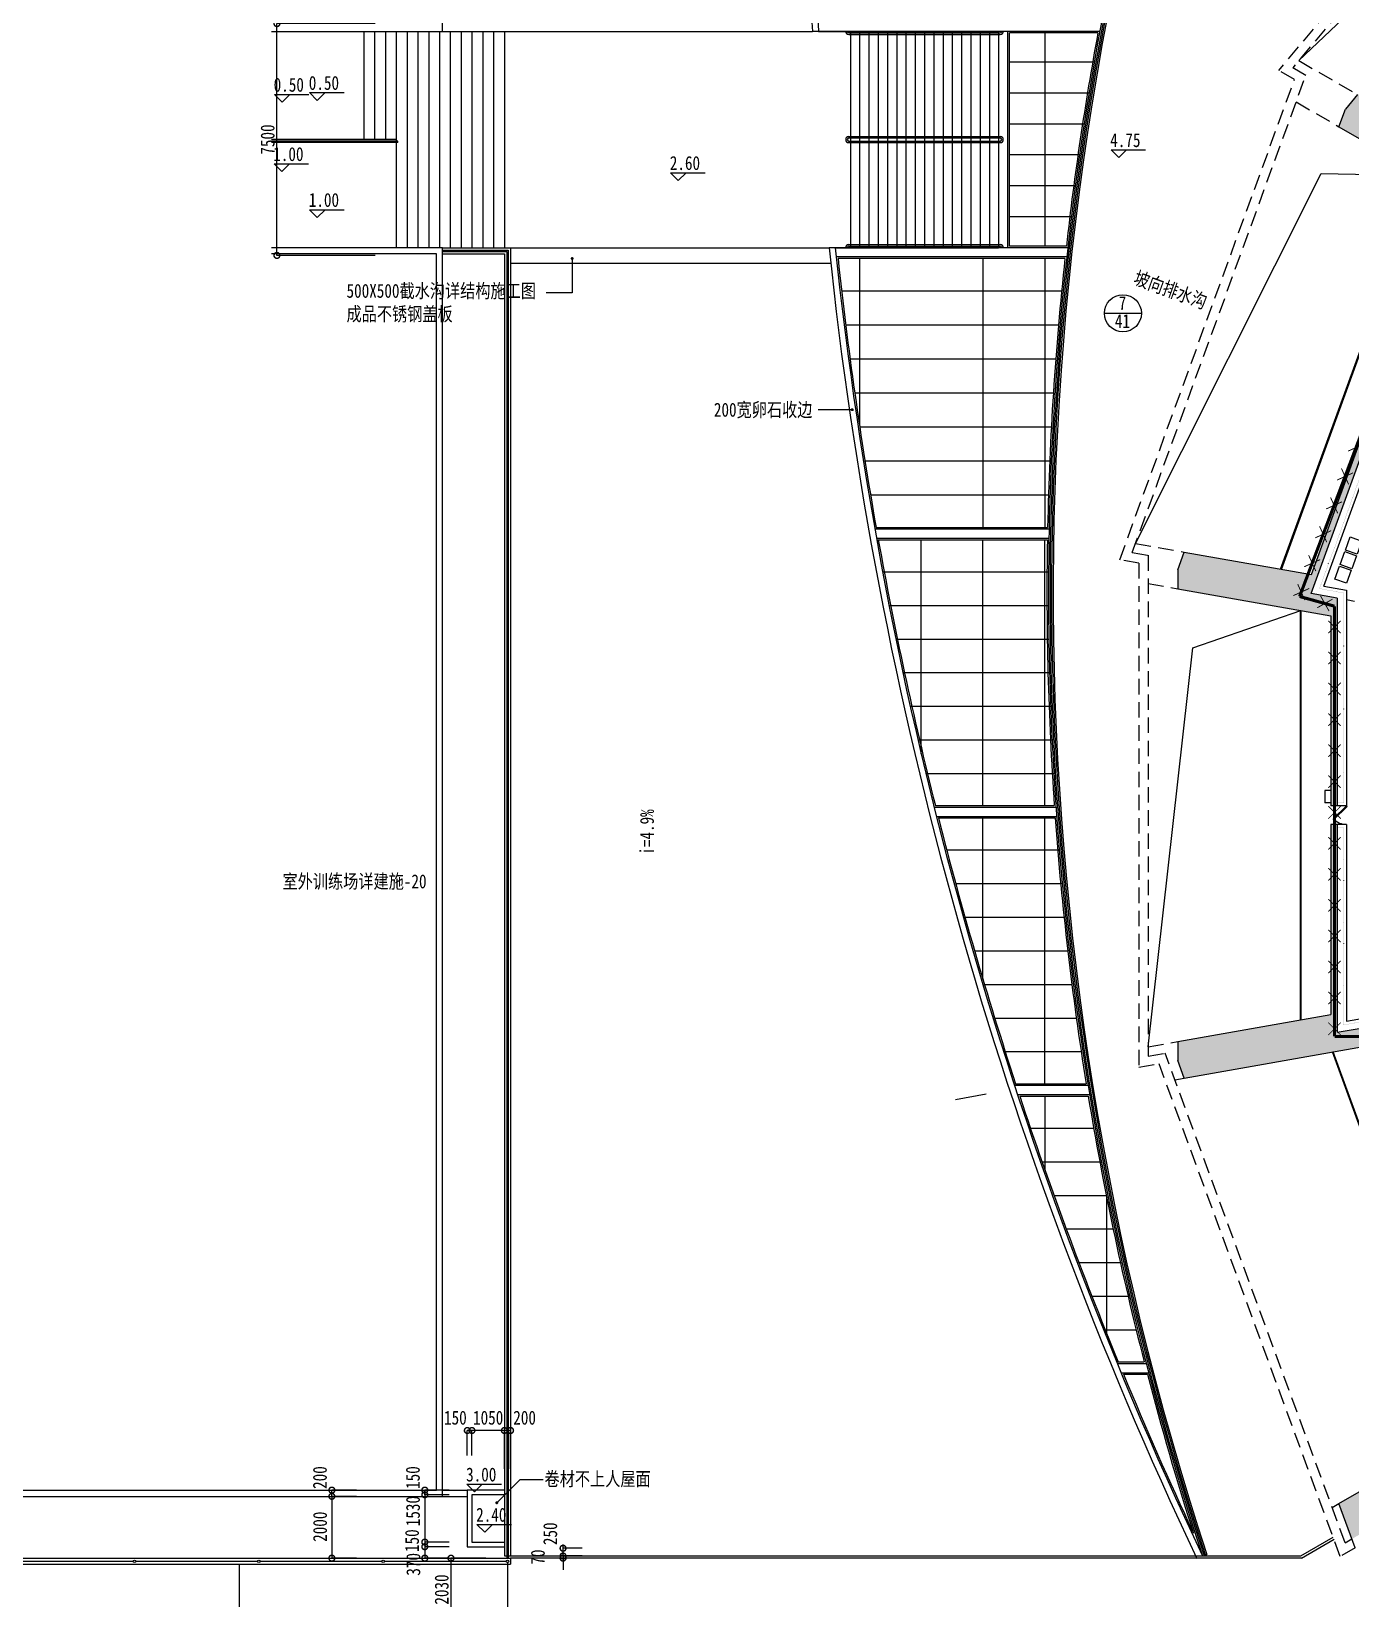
# Model space of a CAD drawing. Extents: x 23317406 to 24383751, y 42324270 to 43451021.
# Drawn here: x 23915256 to 23957967, y 42879665 to 42930376 of the extents above; entities that cross this region are included whole.
import ezdxf

# ---------------------------------------------------------------- set-up
doc = ezdxf.new("R2010")
doc.units = 0
doc.header["$MEASUREMENT"] = 0
doc.linetypes.add('DASHED', pattern=[0.75, 0.5, -0.25])
doc.linetypes.add('T-BW-SF$0$DOT2', pattern=[3.175, 0, -3.175])
doc.layers.get('0').update_dxf_attribs({"linetype": 'CONTINUOUS'})
doc.layers.get('DEFPOINTS').update_dxf_attribs({"linetype": 'CONTINUOUS'})
for name, color, linetype in [('墙', 7, 'CONTINUOUS'), ('座位', 253, 'CONTINUOUS'), ('投影', 9, 'CONTINUOUS'), ('柱填充', 8, 'CONTINUOUS'), ('柱形', 7, 'CONTINUOUS'), ('标注', 7, 'CONTINUOUS'), ('栏杆', 146, 'CONTINUOUS'), ('楼梯', 5, 'CONTINUOUS'), ('汉字', 7, 'CONTINUOUS'), ('电-接地防雷-防雷卡子', 94, 'CONTINUOUS'), ('电-接地防雷-防雷线', 94, 'CONTINUOUS'), ('辅助件', 9, 'CONTINUOUS'), ('边界', 9, 'CONTINUOUS'), ('门窗', 7, 'CONTINUOUS')]:
    doc.layers.add(name, color=color, linetype=linetype)
doc.styles.add('Q1', font='SimSun.ttf', dxfattribs={"width": 0.8, "height": 450})
doc.styles.add('Q200', font='SimSun.ttf', dxfattribs={"width": 0.8, "height": 450})
doc.dimstyles.new('Q2', dxfattribs={"dimscale": 150, "dimtxt": 2.5, "dimasz": 2.5, "dimexe": 0, "dimexo": 0, "dimgap": 0.5, "dimtad": 1, "dimdec": 4, "dimdsep": 46, "dimtxsty": 'Q200', "dimblk1": 'DOTSMALL', "dimblk2": 'DOTSMALL', "dimsah": 1, "dimcen": 2.5, "dimadec": 0, "dimazin": 0, "dimtfac": 1, "dimtdec": 3, "dimtmove": 2, "dimatfit": 3, "dimldrblk": 'DOTSMALL', "dimfxl": 1, "dimtolj": 1, "dimtzin": 10, "dimarcsym": 0})

# ---------------------------------------------------------------- blocks, each defined once
blk = doc.blocks.new('T-SEAT-LOWER$0$SEAT_500CS')
blk.add_lwpolyline([(-400, -225), (-400, 225), (0, 225), (0, -225)], close=True)
blk = doc.blocks.new('_DOTSMALL')
at = {"color": 0, "linetype": 'ByBlock', "const_width": 0.5}
blk.add_lwpolyline([(-0.0625, 0, 1), (0.0625, 0, 1)], format="xyb", close=True, dxfattribs=at)
blk = doc.blocks.new('*D266')
at = {"color": 0, "linetype": 'ByBlock'}
for p, q in [((23926388, 42859524), (23923207, 42859524)), ((23923207, 42852024), (23923207, 42859524)), ((23926388, 42852024), (23923207, 42852024))]:
    blk.add_line(p, q, dxfattribs=at)
at = {"layer": 'DEFPOINTS', "color": 0, "linetype": 'ByBlock'}
for p in [(23923207, 42859524), (23926388, 42859524), (23926388, 42852024)]:
    blk.add_point(p, dxfattribs=at)
at = {"color": 0, "linetype": 'ByBlock', "xscale": 375, "yscale": 375, "zscale": 375}
for p, rotation in [((23923207, 42859524), 90), ((23923207, 42852024), 270)]:
    blk.add_blockref('_DOTSMALL', p, dxfattribs=dict(at, rotation=rotation))
at = {"color": 0, "linetype": 'ByBlock', "insert": (23922907, 42855774), "char_height": 450, "attachment_point": 5, "rotation": 90, "style": 'Q200'}
blk.add_mtext('\\A1;7500', dxfattribs=at)
blk = doc.blocks.new('*D267')
at = {"color": 0, "linetype": 'ByBlock'}
for p, q in [((23925778, 42811874), (23924985, 42811874)), ((23924985, 42811874), (23924985, 42809874)), ((23925778, 42809874), (23924985, 42809874))]:
    blk.add_line(p, q, dxfattribs=at)
at = {"layer": 'DEFPOINTS', "color": 0, "linetype": 'ByBlock'}
for p in [(23925778, 42811874), (23924985, 42809874), (23925778, 42809874)]:
    blk.add_point(p, dxfattribs=at)
at = {"color": 0, "linetype": 'ByBlock', "xscale": 375, "yscale": 375, "zscale": 375}
for p, rotation in [((23924985, 42811874), 90), ((23924985, 42809874), 270)]:
    blk.add_blockref('_DOTSMALL', p, dxfattribs=dict(at, rotation=rotation))
at = {"color": 0, "linetype": 'ByBlock', "insert": (23924603, 42810891), "char_height": 450, "attachment_point": 5, "rotation": 90, "style": 'Q200'}
blk.add_mtext('\\A1;2000', dxfattribs=at)
blk = doc.blocks.new('*D268')
at = {"color": 0, "linetype": 'ByBlock'}
for p, q in [((23925778, 42812074), (23924985, 42812074)), ((23924985, 42811874), (23924985, 42812074)), ((23925778, 42811874), (23924985, 42811874))]:
    blk.add_line(p, q, dxfattribs=at)
at = {"layer": 'DEFPOINTS', "color": 0, "linetype": 'ByBlock'}
for p in [(23924985, 42812074), (23925778, 42812074), (23925778, 42811874)]:
    blk.add_point(p, dxfattribs=at)
at = {"color": 0, "linetype": 'ByBlock', "xscale": 375, "yscale": 375, "zscale": 375}
for p, rotation in [((23924985, 42812074), 90), ((23924985, 42811874), 270)]:
    blk.add_blockref('_DOTSMALL', p, dxfattribs=dict(at, rotation=rotation))
at = {"color": 0, "linetype": 'ByBlock', "insert": (23924599, 42812481), "char_height": 450, "attachment_point": 5, "rotation": 90, "style": 'Q200'}
blk.add_mtext('\\A1;200', dxfattribs=at)
blk = doc.blocks.new('*D269')
at = {"color": 0, "linetype": 'ByBlock'}
for p, q in [((23930570, 42812769), (23930570, 42814004)), ((23930770, 42814004), (23930570, 42814004)), ((23930770, 42812769), (23930770, 42814004))]:
    blk.add_line(p, q, dxfattribs=at)
at = {"layer": 'DEFPOINTS', "color": 0, "linetype": 'ByBlock'}
for p in [(23930570, 42814004), (23930570, 42812769), (23930770, 42812769)]:
    blk.add_point(p, dxfattribs=at)
at = {"color": 0, "linetype": 'ByBlock', "xscale": 375, "yscale": 375, "zscale": 375, "rotation": 180}
blk.add_blockref('_DOTSMALL', (23930570, 42814004), dxfattribs=at)
at = {"color": 0, "linetype": 'ByBlock', "xscale": 375, "yscale": 375, "zscale": 375}
blk.add_blockref('_DOTSMALL', (23930770, 42814004), dxfattribs=at)
at = {"color": 0, "linetype": 'ByBlock', "insert": (23931225, 42814416), "char_height": 450, "attachment_point": 5, "style": 'Q200'}
blk.add_mtext('\\A1;200', dxfattribs=at)
blk = doc.blocks.new('*D270')
at = {"color": 0, "linetype": 'ByBlock'}
for p, q in [((23932469, 42809944), (23932469, 42810319)), ((23933092, 42809944), (23932469, 42809944)), ((23932469, 42809944), (23932469, 42809874)), ((23932469, 42809944), (23932469, 42809874)), ((23933092, 42809874), (23932469, 42809874)), ((23932469, 42809874), (23932469, 42809499))]:
    blk.add_line(p, q, dxfattribs=at)
at = {"layer": 'DEFPOINTS', "color": 0, "linetype": 'ByBlock'}
for p in [(23932469, 42809874), (23933092, 42809944), (23933092, 42809874)]:
    blk.add_point(p, dxfattribs=at)
at = {"color": 0, "linetype": 'ByBlock', "xscale": 375, "yscale": 375, "zscale": 375}
for p, rotation in [((23932469, 42809944), 270), ((23932469, 42809874), 90)]:
    blk.add_blockref('_DOTSMALL', p, dxfattribs=dict(at, rotation=rotation))
at = {"color": 0, "linetype": 'ByBlock', "insert": (23931655, 42809909), "char_height": 450, "attachment_point": 5, "rotation": 90, "style": 'Q200'}
blk.add_mtext('\\A1;70', dxfattribs=at)
blk = doc.blocks.new('*D271')
at = {"color": 0, "linetype": 'ByBlock'}
for p, q in [((23933092, 42810194), (23932469, 42810194)), ((23932469, 42809944), (23932469, 42810194)), ((23933092, 42809944), (23932469, 42809944))]:
    blk.add_line(p, q, dxfattribs=at)
at = {"layer": 'DEFPOINTS', "color": 0, "linetype": 'ByBlock'}
for p in [(23932469, 42810194), (23933092, 42810194), (23933092, 42809944)]:
    blk.add_point(p, dxfattribs=at)
at = {"color": 0, "linetype": 'ByBlock', "xscale": 375, "yscale": 375, "zscale": 375}
for p, rotation in [((23932469, 42810194), 90), ((23932469, 42809944), 270)]:
    blk.add_blockref('_DOTSMALL', p, dxfattribs=dict(at, rotation=rotation))
at = {"color": 0, "linetype": 'ByBlock', "insert": (23932056, 42810663), "char_height": 450, "attachment_point": 5, "rotation": 90, "style": 'Q200'}
blk.add_mtext('\\A1;250', dxfattribs=at)
blk = doc.blocks.new('*D272')
at = {"color": 0, "linetype": 'ByBlock'}
for p, q in [((23928787, 42811924), (23927994, 42811924)), ((23927994, 42811924), (23927994, 42810394)), ((23928787, 42810394), (23927994, 42810394))]:
    blk.add_line(p, q, dxfattribs=at)
at = {"layer": 'DEFPOINTS', "color": 0, "linetype": 'ByBlock'}
for p in [(23928787, 42811924), (23927994, 42810394), (23928787, 42810394)]:
    blk.add_point(p, dxfattribs=at)
at = {"color": 0, "linetype": 'ByBlock', "xscale": 375, "yscale": 375, "zscale": 375}
for p, rotation in [((23927994, 42811924), 90), ((23927994, 42810394), 270)]:
    blk.add_blockref('_DOTSMALL', p, dxfattribs=dict(at, rotation=rotation))
at = {"color": 0, "linetype": 'ByBlock', "insert": (23927612, 42811396), "char_height": 450, "attachment_point": 5, "rotation": 90, "style": 'Q200'}
blk.add_mtext('\\A1;1530', dxfattribs=at)
blk = doc.blocks.new('*D273')
at = {"color": 0, "linetype": 'ByBlock'}
for p, q in [((23928787, 42810244), (23927994, 42810244)), ((23927994, 42810244), (23927994, 42809874)), ((23928787, 42809874), (23927994, 42809874))]:
    blk.add_line(p, q, dxfattribs=at)
at = {"layer": 'DEFPOINTS', "color": 0, "linetype": 'ByBlock'}
for p in [(23927994, 42809874), (23928787, 42810244), (23928787, 42809874)]:
    blk.add_point(p, dxfattribs=at)
at = {"color": 0, "linetype": 'ByBlock', "xscale": 375, "yscale": 375, "zscale": 375}
for p, rotation in [((23927994, 42810244), 90), ((23927994, 42809874), 270)]:
    blk.add_blockref('_DOTSMALL', p, dxfattribs=dict(at, rotation=rotation))
at = {"color": 0, "linetype": 'ByBlock', "insert": (23927624, 42809674), "char_height": 450, "attachment_point": 5, "rotation": 90, "style": 'Q200'}
blk.add_mtext('\\A1;370', dxfattribs=at)
blk = doc.blocks.new('*D274')
at = {"color": 0, "linetype": 'ByBlock'}
for p, q in [((23928787, 42812074), (23927994, 42812074)), ((23927994, 42811924), (23927994, 42812074)), ((23928787, 42811924), (23927994, 42811924))]:
    blk.add_line(p, q, dxfattribs=at)
at = {"layer": 'DEFPOINTS', "color": 0, "linetype": 'ByBlock'}
for p in [(23927994, 42812074), (23928787, 42812074), (23928787, 42811924)]:
    blk.add_point(p, dxfattribs=at)
at = {"color": 0, "linetype": 'ByBlock', "xscale": 375, "yscale": 375, "zscale": 375}
for p, rotation in [((23927994, 42812074), 90), ((23927994, 42811924), 270)]:
    blk.add_blockref('_DOTSMALL', p, dxfattribs=dict(at, rotation=rotation))
at = {"color": 0, "linetype": 'ByBlock', "insert": (23927608, 42812481), "char_height": 450, "attachment_point": 5, "rotation": 90, "style": 'Q200'}
blk.add_mtext('\\A1;150', dxfattribs=at)
blk = doc.blocks.new('*D275')
at = {"color": 0, "linetype": 'ByBlock'}
for p, q in [((23928787, 42810394), (23927994, 42810394)), ((23927994, 42810394), (23927994, 42810244)), ((23928787, 42810244), (23927994, 42810244))]:
    blk.add_line(p, q, dxfattribs=at)
at = {"layer": 'DEFPOINTS', "color": 0, "linetype": 'ByBlock'}
for p in [(23928787, 42810394), (23927994, 42810244), (23928787, 42810244)]:
    blk.add_point(p, dxfattribs=at)
at = {"color": 0, "linetype": 'ByBlock', "xscale": 375, "yscale": 375, "zscale": 375}
for p, rotation in [((23927994, 42810394), 90), ((23927994, 42810244), 270)]:
    blk.add_blockref('_DOTSMALL', p, dxfattribs=dict(at, rotation=rotation))
at = {"color": 0, "linetype": 'ByBlock', "insert": (23927581, 42810440), "char_height": 450, "attachment_point": 5, "rotation": 90, "style": 'Q200'}
blk.add_mtext('\\A1;150', dxfattribs=at)
blk = doc.blocks.new('*D276')
at = {"color": 0, "linetype": 'ByBlock'}
for p, q in [((23929520, 42813193), (23929520, 42814004)), ((23930570, 42814004), (23929520, 42814004)), ((23930570, 42813193), (23930570, 42814004))]:
    blk.add_line(p, q, dxfattribs=at)
at = {"layer": 'DEFPOINTS', "color": 0, "linetype": 'ByBlock'}
for p in [(23929520, 42814004), (23929520, 42813193), (23930570, 42813193)]:
    blk.add_point(p, dxfattribs=at)
at = {"color": 0, "linetype": 'ByBlock', "xscale": 375, "yscale": 375, "zscale": 375, "rotation": 180}
blk.add_blockref('_DOTSMALL', (23929520, 42814004), dxfattribs=at)
at = {"color": 0, "linetype": 'ByBlock', "xscale": 375, "yscale": 375, "zscale": 375}
blk.add_blockref('_DOTSMALL', (23930570, 42814004), dxfattribs=at)
at = {"color": 0, "linetype": 'ByBlock', "insert": (23930045, 42814416), "char_height": 450, "attachment_point": 5, "style": 'Q200'}
blk.add_mtext('\\A1;1050', dxfattribs=at)
blk = doc.blocks.new('*D277')
at = {"color": 0, "linetype": 'ByBlock'}
for p, q in [((23929370, 42813193), (23929370, 42814004)), ((23929520, 42814004), (23929370, 42814004)), ((23929520, 42813193), (23929520, 42814004))]:
    blk.add_line(p, q, dxfattribs=at)
at = {"layer": 'DEFPOINTS', "color": 0, "linetype": 'ByBlock'}
for p in [(23929370, 42814004), (23929370, 42813193), (23929520, 42813193)]:
    blk.add_point(p, dxfattribs=at)
at = {"color": 0, "linetype": 'ByBlock', "xscale": 375, "yscale": 375, "zscale": 375, "rotation": 180}
blk.add_blockref('_DOTSMALL', (23929370, 42814004), dxfattribs=at)
at = {"color": 0, "linetype": 'ByBlock', "xscale": 375, "yscale": 375, "zscale": 375}
blk.add_blockref('_DOTSMALL', (23929520, 42814004), dxfattribs=at)
at = {"color": 0, "linetype": 'ByBlock', "insert": (23928984, 42814416), "char_height": 450, "attachment_point": 5, "style": 'Q200'}
blk.add_mtext('\\A1;150', dxfattribs=at)
blk = doc.blocks.new('*D330')
at = {"color": 0, "linetype": 'ByBlock'}
for p, q in [((23929972, 42809874), (23928841, 42809874)), ((23928841, 42809874), (23928841, 42807844)), ((23929972, 42807844), (23928841, 42807844))]:
    blk.add_line(p, q, dxfattribs=at)
at = {"layer": 'DEFPOINTS', "color": 0, "linetype": 'ByBlock'}
for p in [(23929972, 42809874), (23928841, 42807844), (23929972, 42807844)]:
    blk.add_point(p, dxfattribs=at)
at = {"color": 0, "linetype": 'ByBlock', "xscale": 375, "yscale": 375, "zscale": 375}
for p, rotation in [((23928841, 42809874), 90), ((23928841, 42807844), 270)]:
    blk.add_blockref('_DOTSMALL', p, dxfattribs=dict(at, rotation=rotation))
at = {"color": 0, "linetype": 'ByBlock', "insert": (23928541, 42808859), "char_height": 450, "attachment_point": 5, "rotation": 90, "style": 'Q200'}
blk.add_mtext('\\A1;2030', dxfattribs=at)
blk = doc.blocks.new('A$C0D034E6C')
at = {"layer": '标注'}
blk.add_line((0, 600), (1200, 600), dxfattribs=at)
at = {"layer": '汉字'}
blk.add_circle((600, 600), 600, dxfattribs=at)
at = {"layer": '汉字', "color": 0, "style": 'Q1', "width": 0.8}
for s, p in [('7', (464, 705)), ('41', (341, 122))]:
    blk.add_text(s, height=450, dxfattribs=at).set_placement(p)

msp = doc.modelspace()

# ---------------------------------------------------------------- hatches: boundary and pattern name
at = {"layer": '柱填充'}
for points in [[(23958189.28632, 42928329.50449), (23957797.66413, 42927862.78734), (23957589.28632, 42927290.274), (23961212.35351, 42925198.49518), (23959057.97171, 42919279.37982), (23959245.91023, 42919210.97579), (23961596.60838, 42925669.46586), (23960857.92477, 42926095.94503), (23965370.99844, 42931474.41679), (23965217.78955, 42931602.97432), (23961073.66991, 42926664.20484)], [(23958378.37782, 42897531.15759), (23960436.86259, 42891875.51716), (23960624.61399, 42891944.43529), (23958370, 42898138.93632), (23957530, 42897990.82166), (23957530, 42904715.68857), (23957330, 42904715.68857), (23957330, 42898564.81223), (23952370, 42897690.23041), (23952370, 42897080.97444), (23952578.37782, 42896508.4611)], [(23957589.28632, 42882741.10314), (23958006.04195, 42881596.07647), (23963282.35339, 42884642.3563), (23960829.82685, 42891380.61761), (23960642.07544, 42891311.69948), (23962689.72072, 42885685.84031)]]:
    msp.add_hatch(color=256, dxfattribs=at).paths.add_polyline_path(points)
h = msp.add_hatch(color=256, dxfattribs=at)
h.paths.add_polyline_path([(23957330, 42911466.56491), (23957330, 42905315.68857), (23957530, 42905315.68857), (23957530, 42912040.55548), (23956690, 42912188.67015), (23959040.69815, 42918647.16021), (23958852.75962, 42918715.56424), (23956698.37782, 42912796.44888), (23952578.37782, 42913522.91604), (23952370, 42912950.4027), (23952370, 42912341.14674)])
h.paths.add_polyline_path([(23956702.52308, 42910657.18258), (23957643.52308, 42910657.18258), (23957643.52308, 42909982.18258), (23956702.52308, 42909982.18258)], flags=25)

# ---------------------------------------------------------------- linework, layer by layer
msp.add_line((23946162.53831, 42895986.43146), (23945179.39216, 42895803.3653))
at = {"layer": '墙', "linetype": 'DASHED', "ltscale": 1000}
for p, q in [((23966390.07421, 42941936.12643), (23955630.8589, 42929113.79292)), ((23966781.6964, 42941936.12643), (23956090.48556, 42929194.83751)), ((23956146.17865, 42928816.27293), (23955630.8589, 42929113.79292)), ((23956514.18313, 42928950.2156), (23956090.48556, 42929194.83751)), ((23956286.29666, 42929428.19608), (23958189.28632, 42928329.50449)), ((23950492, 42913281.54477), (23956146.17865, 42928816.27293)), ((23950896.18891, 42913514.90335), (23956514.18313, 42928950.2156)), ((23956201.61641, 42928091.4456), (23957589.28632, 42927290.274)), ((23951000.37782, 42913801.16002), (23952578.37782, 42913522.91604)), ((23950896.18891, 42913514.90335), (23951411, 42913424.12826)), ((23951411, 42913424.12826), (23951411, 42897216.50485)), ((23951111, 42913172.39837), (23950492, 42913281.54477)), ((23951111, 42913172.39837), (23951111, 42896858.97877)), ((23951411, 42912510.24431), (23952370, 42912341.14674)), ((23951411, 42897521.13283), (23952370, 42897690.23041)), ((23951411, 42897216.50485), (23951958.78422, 42897313.09399)), ((23957789.5664, 42881471.09425), (23951958.78422, 42897313.09399)), ((23951111, 42896858.97877), (23951763.87931, 42896974.09901)), ((23957631.07081, 42881033.17662), (23951763.87931, 42896974.09901)), ((23952274.64783, 42896454.90531), (23952578.37782, 42896508.4611)), ((23957368.95003, 42882613.89193), (23957589.28632, 42882741.10314)), ((23957789.5664, 42881471.09425), (23958006.04195, 42881596.07647)), ((23958110.23085, 42881309.8198), (23957631.07081, 42881033.17662))]:
    msp.add_line(p, q, dxfattribs=at)
at = {"layer": '墙', "ltscale": 1500}
for p, q in [((23949844.68773, 42930375.68777), (23940539.52052, 42930375.68777)), ((23948807.47913, 42923375.6878), (23941082.40719, 42923375.6878)), ((23948774.28353, 42923075.6878), (23941315.296, 42923075.6878)), ((23942562.74264, 42914275.68778), (23948207.21353, 42914275.68778)), ((23942616.11228, 42913975.68778), (23948197.72149, 42913975.68778)), ((23944482.5978, 42905275.68778), (23948426.07999, 42905275.68778)), ((23944558.12472, 42904975.68778), (23948454.76125, 42904975.68778)), ((23947083.84094, 42896275.68778), (23949464.66048, 42896275.68778)), ((23947182.75351, 42895975.68778), (23949513.60502, 42895975.68778)), ((23950410.54874, 42887275.68778), (23951347.15979, 42887275.68778)), ((23950534.59755, 42886975.68778), (23951424.9566, 42886975.68778))]:
    msp.add_line(p, q, dxfattribs=at)
at = {"layer": '墙'}
for p, q in [((23958189.28632, 42928329.50449), (23957797.66413, 42927862.78734)), ((23957589.28632, 42927290.274), (23957797.66413, 42927862.78734)), ((23957589.28632, 42927290.274), (23961212.35351, 42925198.49518)), ((23955698.37782, 42912972.77586), (23960332.96827, 42925706.20849)), ((23956690, 42912188.67015), (23959040.69815, 42918647.16021)), ((23956698.37782, 42912796.44888), (23958852.75962, 42918715.56424)), ((23957094.18891, 42912422.02872), (23959322.60593, 42918544.55417)), ((23952370, 42912950.4027), (23952578.37782, 42913522.91604)), ((23952578.37782, 42913522.91604), (23956698.37782, 42912796.44888)), ((23952370, 42912950.4027), (23952370, 42912341.14674)), ((23952370, 42912341.14674), (23957330, 42911466.56491)), ((23957094.18891, 42912422.02872), (23957830, 42912292.28537)), ((23957830, 42912292.28537), (23957830, 42905315.68857)), ((23957530, 42912040.55548), (23956690, 42912188.67015)), ((23957530, 42912040.55548), (23957530, 42905315.68857)), ((23956330, 42911642.89189), (23956330, 42898388.48525)), ((23957330, 42911466.56491), (23957330, 42905315.68857)), ((23957830, 42905315.68857), (23957330, 42905315.68857)), ((23957830, 42904715.68857), (23957330, 42904715.68857)), ((23957330, 42904715.68857), (23957330, 42898564.81223)), ((23957530, 42904715.68857), (23957530, 42897990.82166)), ((23957830, 42904715.68857), (23957830, 42898348.34774)), ((23952370, 42897690.23041), (23957330, 42898564.81223)), ((23957530, 42897990.82166), (23958370, 42898138.93632)), ((23957830, 42898348.34774), (23958565.8111, 42898478.09109)), ((23952370, 42897690.23041), (23952370, 42897080.97444)), ((23952578.37782, 42896508.4611), (23952370, 42897080.97444)), ((23952578.37782, 42896508.4611), (23958378.37782, 42897531.15759)), ((23961810.33548, 42885178.12701), (23957378.37782, 42897354.83061)), ((23957589.28632, 42882741.10314), (23962689.72072, 42885685.84031)), ((23928570, 42883175.68859), (23929370, 42883175.68859)), ((23958110.23085, 42881309.8198), (23957589.28632, 42882741.10314))]:
    msp.add_line(p, q, dxfattribs=at)
at = {"layer": '墙', "ltscale": 5000}
for start, end in [(67.1172342395, 67.1172342395), (66.2587266313, 66.2587266313), (64.4772342395, 64.4772342395), (64.9387266313, 64.9387266313)]:
    msp.add_arc((23850578.58196, 42857442.58139), 533172.67138, start, end, dxfattribs=at)
at = {"layer": '墙'}
for centre, radius, start, end in [((23850634.74669, 42857737.27781), 530172.67138, 79.4743453394, 79.4743453394), ((23850639.30178, 42857736.37231), 530172.67138, 78.1227654233, 78.1227654233), ((23850644.55659, 42857735.23786), 530172.67138, 77.5606287088, 77.5606287088), ((23850649.0789, 42857734.18074), 530172.67138, 76.2090487927, 76.2090487927), ((24071027.47124, 42936974.66003), 130654.70416, 176.6449761651, 182.89506755), ((24071027.47124, 42936974.66003), 130454.70416, 176.6552596041, 182.8995094132), ((24048184.14004, 42912227.62671), 100000, 162.4929734398, 198.1689089277), ((24048184.14004, 42912227.62671), 99850, 162.4837744123, 198.1689117429), ((24071027.47124, 42936974.66003), 130654.70416, 185.9743535551, 205.3865499164), ((24071027.47124, 42936974.66003), 130454.70416, 185.9835462491, 205.3865499164)]:
    msp.add_arc(centre, radius, start, end, dxfattribs=at)
at = {"layer": '投影'}
for p, q in [((23955723.37782, 42912968.36769), (23960354.9529, 42925693.51566)), ((23957830, 42911987.65739), (23958090, 42911941.81237)), ((23956355, 42911638.48372), (23956355, 42898392.89342)), ((23961832.32011, 42885190.81984), (23957403.37782, 42897359.23879))]:
    msp.add_line(p, q, dxfattribs=at)
at = {"layer": '投影', "color": 6}
for p, q in [((23921980.00001, 42880775.68856), (23921980.00001, 42868093.93648)), ((23930670, 42880775.68856), (23930670, 42870045.68859))]:
    msp.add_line(p, q, dxfattribs=at)
at = {"layer": '柱填充', "linetype": 'T-BW-SF$0$DOT2', "ltscale": 10}
for p, q in [((23956959.45927, 42912344.24253), (23959194.43466, 42918484.78692)), ((23956959.45927, 42912344.24253), (23957730, 42912208.37541)), ((23957730, 42912208.37541), (23957730, 42905415.68857)), ((23957730, 42905415.68857), (23957530, 42905415.68857)), ((23957730, 42904615.68857), (23957530, 42904615.68857)), ((23957730, 42904615.68857), (23957730, 42898229.17238)), ((23957730, 42898229.17238), (23958500.54073, 42898365.0395))]:
    msp.add_line(p, q, dxfattribs=at)
at = {"layer": '柱形'}
for centre in [(23918595.00001, 42880875.68856), (23922620.00001, 42880875.68856), (23926645.00001, 42880875.68856), (23930670, 42880875.68856)]:
    msp.add_circle(centre, 40, dxfattribs=at)
at = {"layer": '栏杆'}
for p, q in [((23941720, 42930325.68777), (23946620, 42930325.68777)), ((23941720, 42930275.68777), (23946620, 42930275.68777)), ((23927120.00027, 42926825.68779), (23923035.64325, 42926825.68779)), ((23927120.00027, 42926825.68779), (23923035.64325, 42926825.68779)), ((23927120.00027, 42926775.68779), (23923035.64325, 42926775.68779)), ((23927120.00027, 42926775.68779), (23923035.64325, 42926775.68779)), ((23927119.99999, 42926775.68779), (23927119.99999, 42926825.68779)), ((23927119.99999, 42926775.68779), (23927119.99999, 42926825.68779)), ((23941720, 42926975.68777), (23946620, 42926975.68777)), ((23941720, 42926925.68777), (23946620, 42926925.68777)), ((23941720, 42926825.68777), (23946620, 42926825.68777)), ((23941720, 42926775.68777), (23946620, 42926775.68777)), ((23941720, 42923475.6878), (23946620, 42923475.6878)), ((23928570, 42923300.68778), (23930695, 42923300.68778)), ((23928570, 42923250.68778), (23930645, 42923250.68778)), ((23930645, 42923250.68778), (23930645, 42880995.68856)), ((23930695, 42923300.68778), (23930695, 42880995.68856)), ((23941720, 42923425.6878), (23946620, 42923425.6878))]:
    msp.add_line(p, q, dxfattribs=at)
at = {"layer": '栏杆', "ltscale": 100}
for radius, start in [(99950, 162.4610808421), (99900, 162.4291578635)]:
    msp.add_arc((24048184.14004, 42912227.62671), radius, start, 198.1783158091, dxfattribs=at)
at = {"layer": '栏杆'}
for centre, radius, start, end in [((23941720, 42930375.68777), 100, 180, 270), ((23941720, 42930375.68777), 50, 180, 270), ((23946620, 42930375.68777), 50, 270, 0), ((23946620, 42930375.68777), 100, 270, 0), ((23941720, 42926875.68777), 100, 90, 270), ((23941720, 42926875.68777), 50, 90, 270), ((23946620, 42926875.68777), 100, 270, 90), ((23946620, 42926875.68777), 50, 270, 90), ((23941720, 42923375.6878), 100, 90, 180.00001842), ((23946620, 42923375.6878), 100, 0, 90), ((23941720, 42923375.6878), 50, 90, 180.00003684), ((23946620, 42923375.6878), 50, 0, 90), ((23930670, 42880995.68856), 25, 180, 0)]:
    msp.add_arc(centre, radius, start, end, dxfattribs=at)
at = {"layer": '楼梯'}
for p, q in [((23926019.99999, 42930375.68857), (23926019.99999, 42926875.68779)), ((23926369.99999, 42930375.68857), (23926369.99999, 42926875.68779)), ((23926719.99999, 42930375.68857), (23926719.99999, 42926875.68779)), ((23927069.99999, 42930375.68857), (23927069.99999, 42926825.68779)), ((23927419.99999, 42930375.68857), (23927420, 42923375.68857)), ((23927769.99999, 42930375.68857), (23927770, 42923375.68857)), ((23928119.99999, 42930375.68857), (23928120, 42923375.68857)), ((23928469.99999, 42930375.68857), (23928470, 42923375.68857)), ((23928819.99999, 42930375.68857), (23928820, 42923375.68857)), ((23929169.99999, 42930375.68857), (23929170, 42923375.68857)), ((23929519.99999, 42930375.68857), (23929520, 42923375.68857)), ((23929869.99999, 42930375.68857), (23929870, 42923375.68857)), ((23930219.99999, 42930375.68857), (23930220, 42923375.68857)), ((23930569.99999, 42930375.68857), (23930570, 42923375.68857)), ((23941770, 42930375.68857), (23941770, 42923375.68857)), ((23941770, 42930375.68777), (23941770, 42930325.68777)), ((23942070, 42930375.68857), (23942070, 42923375.68857)), ((23942070, 42930375.68777), (23942070, 42930325.68777)), ((23942370, 42930375.68857), (23942370, 42923375.68857)), ((23942370, 42930375.68777), (23942370, 42930325.68777)), ((23942670, 42930375.68857), (23942670, 42923375.68857)), ((23942670, 42930375.68777), (23942670, 42930325.68777)), ((23942970, 42930375.68857), (23942970, 42923375.68857)), ((23942970, 42930375.68777), (23942970, 42930325.68777)), ((23943270, 42930375.68857), (23943270, 42923375.68857)), ((23943270, 42930375.68777), (23943270, 42930325.68777)), ((23943570, 42930375.68857), (23943570, 42923375.68857)), ((23943570, 42930375.68777), (23943570, 42930325.68777)), ((23943870, 42930375.68857), (23943870, 42923375.68857)), ((23943870, 42930375.68777), (23943870, 42930325.68777)), ((23944170, 42930375.68857), (23944170, 42923375.68857)), ((23944170, 42930375.68777), (23944170, 42930325.68777)), ((23944470, 42930375.68857), (23944470, 42923375.68857)), ((23944470, 42930375.68777), (23944470, 42930325.68777)), ((23944770, 42930375.68857), (23944770, 42923375.68857)), ((23944770, 42930375.68777), (23944770, 42930325.68777)), ((23945070, 42930375.68857), (23945070, 42923375.68857)), ((23945070, 42930375.68777), (23945070, 42930325.68777)), ((23945370, 42930375.68857), (23945370, 42923375.68857)), ((23945370, 42930375.68777), (23945370, 42930325.68777)), ((23945670, 42930375.68857), (23945670, 42923375.68857)), ((23945670, 42930375.68777), (23945670, 42930325.68777)), ((23945970, 42930375.68857), (23945970, 42923375.68857)), ((23945970, 42930375.68777), (23945970, 42930325.68777)), ((23946270, 42930375.68857), (23946270, 42923375.68857)), ((23946270, 42930375.68777), (23946270, 42930325.68777)), ((23946570, 42930375.68857), (23946570, 42923375.68857)), ((23946570, 42930375.68777), (23946570, 42930325.68777)), ((23927069.99999, 42926775.68779), (23927070, 42923375.68857)), ((23941770, 42926925.68777), (23941770, 42926825.68777)), ((23942070, 42926925.68777), (23942070, 42926825.68777)), ((23942370, 42926925.68777), (23942370, 42926825.68777)), ((23942670, 42926925.68777), (23942670, 42926825.68777)), ((23942970, 42926925.68777), (23942970, 42926825.68777)), ((23943570, 42926925.68777), (23943570, 42926825.68777)), ((23943870, 42926925.68777), (23943870, 42926825.68777)), ((23944170, 42926925.68777), (23944170, 42926825.68777)), ((23944470, 42926925.68777), (23944470, 42926825.68777)), ((23946270, 42926925.68777), (23946270, 42926825.68777)), ((23946570, 42926925.68777), (23946570, 42926825.68777)), ((23941770, 42923425.6878), (23941770, 42923375.68777)), ((23941770, 42923425.6878), (23941770, 42923375.68857)), ((23942070, 42923425.6878), (23942070, 42923375.68777)), ((23942070, 42923425.6878), (23942070, 42923375.68857)), ((23942370, 42923425.6878), (23942370, 42923375.68777)), ((23942370, 42923425.6878), (23942370, 42923375.68857)), ((23942670, 42923425.6878), (23942670, 42923375.68777)), ((23942670, 42923425.6878), (23942670, 42923375.68857)), ((23942970, 42923425.6878), (23942970, 42923375.68777)), ((23942970, 42923425.6878), (23942970, 42923375.68857)), ((23943270, 42923425.6878), (23943270, 42923375.68777)), ((23943270, 42923425.6878), (23943270, 42923375.68857)), ((23943570, 42923425.6878), (23943570, 42923375.68777)), ((23943570, 42923425.6878), (23943570, 42923375.68857)), ((23943870, 42923425.6878), (23943870, 42923375.68777)), ((23943870, 42923425.6878), (23943870, 42923375.68857)), ((23944170, 42923425.6878), (23944170, 42923375.68777)), ((23944170, 42923425.6878), (23944170, 42923375.68857)), ((23944470, 42923425.6878), (23944470, 42923375.68777)), ((23944470, 42923425.6878), (23944470, 42923375.68857)), ((23944770, 42923425.6878), (23944770, 42923375.68777)), ((23944770, 42923425.6878), (23944770, 42923375.68857)), ((23945070, 42923425.6878), (23945070, 42923375.68777)), ((23945070, 42923425.6878), (23945070, 42923375.68857)), ((23945370, 42923425.6878), (23945370, 42923375.68777)), ((23945370, 42923425.6878), (23945370, 42923375.68857)), ((23945670, 42923425.6878), (23945670, 42923375.68777)), ((23945670, 42923425.6878), (23945670, 42923375.68857)), ((23945970, 42923425.6878), (23945970, 42923375.68777)), ((23945970, 42923425.6878), (23945970, 42923375.68857)), ((23946270, 42923425.6878), (23946270, 42923375.68777)), ((23946270, 42923425.6878), (23946270, 42923375.68857)), ((23946570, 42923425.6878), (23946570, 42923375.68777)), ((23946570, 42923425.6878), (23946570, 42923375.68857))]:
    msp.add_line(p, q, dxfattribs=at)
at = {"layer": '汉字', "color": 0}
for p, q in [((23923125.18335, 42928332.89873), (23924243.18335, 42928332.89873)), ((23923125.18335, 42928332.89873), (23923375.18335, 42928082.89873)), ((23923625.18335, 42928332.89873), (23923375.18335, 42928082.89873)), ((23924263.38633, 42928392.53846), (23925381.38633, 42928392.53846)), ((23924263.38633, 42928392.53846), (23924513.38633, 42928142.53846)), ((23924263.38633, 42928392.53846), (23925381.38633, 42928392.53846)), ((23924263.38633, 42928392.53846), (23924513.38633, 42928142.53846)), ((23924763.38633, 42928392.53846), (23924513.38633, 42928142.53846)), ((23924763.38633, 42928392.53846), (23924513.38633, 42928142.53846)), ((23950208.34885, 42926540.71734), (23951326.34885, 42926540.71734)), ((23950208.34885, 42926540.71734), (23950458.34885, 42926290.71734)), ((23950708.34885, 42926540.71734), (23950458.34885, 42926290.71734)), ((23923112.6001, 42926089.48224), (23924230.6001, 42926089.48224)), ((23923112.6001, 42926089.48224), (23923362.6001, 42925839.48224)), ((23923612.6001, 42926089.48224), (23923362.6001, 42925839.48224)), ((23935950.83407, 42925800.25741), (23937068.83407, 42925800.25741)), ((23935950.83407, 42925800.25741), (23936200.83407, 42925550.25741)), ((23936450.83407, 42925800.25741), (23936200.83407, 42925550.25741)), ((23924263.38633, 42924605.76921), (23925381.38633, 42924605.76921)), ((23924263.38633, 42924605.76921), (23924513.38633, 42924355.76921)), ((23924263.38633, 42924605.76921), (23925381.38633, 42924605.76921)), ((23924263.38633, 42924605.76921), (23924513.38633, 42924355.76921)), ((23924763.38633, 42924605.76921), (23924513.38633, 42924355.76921)), ((23924763.38633, 42924605.76921), (23924513.38633, 42924355.76921)), ((23929355.8773, 42883367.20215), (23930473.8773, 42883367.20215)), ((23929355.8773, 42883367.20215), (23929605.8773, 42883117.20215)), ((23929855.8773, 42883367.20215), (23929605.8773, 42883117.20215)), ((23929682.08909, 42882063.30739), (23930800.08909, 42882063.30739)), ((23929682.08909, 42882063.30739), (23929932.08909, 42881813.30739)), ((23930182.08909, 42882063.30739), (23929932.08909, 42881813.30739))]:
    msp.add_line(p, q, dxfattribs=at)
for points in [[(23935702.39943, 42945461.57814, 0, 0, 0), (23935702.39943, 42931855.49687, 200, 0, 0), (23935702.39943, 42930375.68857, 0, 0, 0)], [(23935702.39945, 42923375.68857, 0, 0, 0), (23935702.39945, 42882525.49685, 200, 0, 0), (23935702.39945, 42881045.68856, 0, 0, 0)]]:
    msp.add_lwpolyline(points, format="xyseb", dxfattribs=at)
at = {"layer": '汉字'}
for points in [[(23956286.29666, 42929428.19608), (23966051.5662, 42938684.4377), (23969094.87812, 42937779.23237)], [(23951000.37782, 42913801.16002), (23957015.39899, 42925775.85574), (23960332.96827, 42925706.20849)], [(23951411, 42897521.13283), (23952856.72152, 42910427.4526), (23956355, 42911638.48372)]]:
    msp.add_lwpolyline(points, dxfattribs=at)
msp.add_lwpolyline([(23950087.69747, 42922202.73412, 0, 0, 0), (23953622.03278, 42920918.3191, 200, 0, 0), (23954799.04543, 42920490.5802, 0, 0, 0)], format="xyseb", dxfattribs=at)
at = {"layer": '电-接地防雷-防雷卡子', "color": 131, "const_width": 30}
for points in [[(23957882.52393, 42916792.75901), (23958398.36115, 42917024.94851)], [(23957527.96429, 42915857.72561), (23958043.8015, 42916089.91511)], [(23957669.78814, 42916231.73897), (23957901.97765, 42915715.90175)], [(23957173.40464, 42914922.69221), (23957689.24186, 42915154.88171)], [(23957315.2285, 42915296.70557), (23957547.418, 42914780.86835)], [(23956960.66885, 42914361.67217), (23957192.85836, 42913845.83495)], [(23956818.845, 42913987.65881), (23957334.68221, 42914219.84831)], [(23956464.28535, 42913052.62541), (23956980.12257, 42913284.81491)], [(23956606.10921, 42913426.63877), (23956838.29871, 42912910.80155)], [(23956109.72571, 42912117.59201), (23956625.56292, 42912349.78151)], [(23956251.54956, 42912491.60537), (23956483.73907, 42911975.76815)], [(23956883.84896, 42911724.65836), (23957376.59931, 42912002.50201)], [(23957269.14596, 42911617.20501), (23956991.30231, 42912109.95536)], [(23957243.89902, 42911301.7459), (23957643.89902, 42910901.7459)], [(23957243.89902, 42910901.7459), (23957643.89902, 42911301.7459)], [(23957243.89902, 42910301.7459), (23957643.89902, 42909901.7459)], [(23957243.89902, 42909901.7459), (23957643.89902, 42910301.7459)], [(23957243.89902, 42909301.7459), (23957643.89902, 42908901.7459)], [(23957243.89902, 42908901.7459), (23957643.89902, 42909301.7459)], [(23957243.89902, 42908301.7459), (23957643.89902, 42907901.7459)], [(23957243.89902, 42907901.7459), (23957643.89902, 42908301.7459)], [(23957243.89902, 42907301.7459), (23957643.89902, 42906901.7459)], [(23957243.89902, 42906901.7459), (23957643.89902, 42907301.7459)], [(23957243.89902, 42906301.7459), (23957643.89902, 42905901.7459)], [(23957243.89902, 42905901.7459), (23957643.89902, 42906301.7459)], [(23957243.89902, 42905301.7459), (23957643.89902, 42904901.7459)], [(23957243.89902, 42904901.7459), (23957643.89902, 42905301.7459)], [(23957243.89902, 42904301.7459), (23957643.89902, 42903901.7459)], [(23957243.89902, 42903901.7459), (23957643.89902, 42904301.7459)], [(23957243.89902, 42903301.7459), (23957643.89902, 42902901.7459)], [(23957243.89902, 42902901.7459), (23957643.89902, 42903301.7459)], [(23957243.89902, 42902301.7459), (23957643.89902, 42901901.7459)], [(23957243.89902, 42901901.7459), (23957643.89902, 42902301.7459)], [(23957243.89902, 42901301.7459), (23957643.89902, 42900901.7459)], [(23957243.89902, 42900901.7459), (23957643.89902, 42901301.7459)], [(23957243.89902, 42900301.7459), (23957643.89902, 42899901.7459)], [(23957243.89902, 42899901.7459), (23957643.89902, 42900301.7459)], [(23957243.89902, 42899301.7459), (23957643.89902, 42898901.7459)], [(23957243.89902, 42898901.7459), (23957643.89902, 42899301.7459)], [(23957243.89902, 42898301.7459), (23957643.89902, 42897901.7459)], [(23957243.89902, 42897901.7459), (23957643.89902, 42898301.7459)]]:
    msp.add_lwpolyline(points, dxfattribs=at)
at = {"layer": '电-接地防雷-防雷线', "color": 130, "linetype": 'Continuous', "ltscale": 100, "const_width": 100}
for points in [[(23956313.65526, 42912091.30856), (23961402.00365, 42925510.1388)], [(23957443.89902, 42911776.10113), (23956313.65526, 42912091.30856)], [(23957443.89902, 42897854.44), (23957443.89902, 42911776.10113)], [(23958332.48375, 42897854.44), (23957443.89902, 42897854.44)]]:
    msp.add_lwpolyline(points, dxfattribs=at)
at = {"layer": '辅助件'}
for p, q in [((23928570, 42930375.68778), (23930770, 42930375.68778)), ((23928570, 42923375.68857), (23930570, 42923375.68857)), ((23928570, 42923375.68857), (23930770, 42923375.68857)), ((23928570, 42923375.68778), (23930570, 42923375.68778)), ((23928570, 42923175.68778), (23930570, 42923175.68778)), ((23930570, 42923175.68778), (23930570, 42881045.68856)), ((23930770, 42923375.68857), (23930770, 42881045.68856)), ((23957330, 42905815.68857), (23957130, 42905815.68857)), ((23957130, 42905815.68857), (23957130, 42905415.68857)), ((23957330, 42905415.68857), (23957130, 42905415.68857)), ((23928570, 42883175.68859), (23929370, 42883175.68859)), ((23928570, 42882975.68859), (23929370, 42882975.68859)), ((23928570, 42882975.68859), (23929370, 42882975.68859)), ((23956352.74212, 42881045.68856), (23957403.23694, 42881652.19203)), ((23956371.49856, 42880975.68856), (23957427.7729, 42881585.52883)), ((23914470.00001, 42880975.68856), (23930770, 42880975.68856)), ((23930570, 42881045.68856), (23930645, 42881045.68856)), ((23930695, 42881045.68856), (23930770, 42881045.68856)), ((23930770, 42881045.68856), (23956352.74212, 42881045.68856)), ((23930770, 42880975.68856), (23930770, 42880775.68856)), ((23956371.49856, 42880975.68856), (23930770, 42880975.68856)), ((23914670.00001, 42880775.68856), (23930770, 42880775.68856))]:
    msp.add_line(p, q, dxfattribs=at)
for points in [[(23923035.64325, 42930375.68857), (23928570, 42930375.68857), (23928570, 42970775.68857), (23923035.64325, 42970775.68857)], [(23912549.50915, 42882975.68857), (23928570, 42882975.68857), (23928570, 42923375.68857), (23923035.64325, 42923375.68857)], [(23912549.50915, 42883175.68857), (23928370, 42883175.68857), (23928370, 42923175.68857), (23923035.64325, 42923175.68857)], [(23930570, 42883175.68859), (23929370, 42883175.68859), (23929370, 42881345.68778), (23930570, 42881345.68778)], [(23930570, 42883025.68859), (23929520, 42883025.68859), (23929520, 42881495.68778), (23930570, 42881495.68778)]]:
    msp.add_lwpolyline(points, dxfattribs=at)
at = {"layer": '边界'}
for p, q in [((23930770.0003, 42930375.68857), (23940539.52048, 42930375.68857)), ((23940739.77646, 42930375.68857), (23946570, 42930375.68857)), ((23949784.63453, 42930325.68777), (23946920, 42930325.68777)), ((23930770, 42923375.68857), (23941082.40711, 42923375.68857)), ((23941283.50101, 42923375.68857), (23946570, 42923375.68857)), ((23948718.54611, 42923025.6878), (23941370.95178, 42923025.6878)), ((23948762.78455, 42923425.6878), (23946920, 42923425.6878)), ((23930770, 42922875.68857), (23941135.70583, 42922875.68857)), ((23942604.6893, 42914325.68778), (23948156.14076, 42914325.68778)), ((23942675.877, 42913925.68778), (23948148.55093, 42913925.68778)), ((23944521.62386, 42905325.68778), (23948372.48872, 42905325.68778)), ((23944622.36754, 42904925.68778), (23948400.95414, 42904925.68778)), ((23947120.05451, 42896325.68778), (23949405.94995, 42896325.68778)), ((23947251.9941, 42895925.68778), (23949471.17591, 42895925.68778)), ((23950444.02951, 42887325.68778), (23951282.66463, 42887325.68778)), ((23950609.50231, 42886925.68778), (23951386.33848, 42886925.68778)), ((23953170.01503, 42881045.68856), (23953217.50888, 42881061.27519)), ((23953265.01595, 42881076.86616), (23953312.52302, 42881092.45713))]:
    msp.add_line(p, q, dxfattribs=at)
at = {"layer": '边界', "ltscale": 2000}
for p, q in [((23946870, 42923375.6878), (23946870, 42930375.68777)), ((23946920, 42923425.6878), (23946920, 42930325.68777))]:
    msp.add_line(p, q, dxfattribs=at)
at = {"layer": '边界', "ltscale": 1000}
msp.add_line((23927070.00027, 42926875.68779), (23923035.64325, 42926875.68779), dxfattribs=at)
msp.add_line((23927070.00027, 42926875.68779), (23923035.64325, 42926875.68779), dxfattribs=at)
at = {"layer": '边界'}
for centre, radius, start, end in [((24048184.14004, 42912227.62671), 100050, 169.5783862859, 173.5737249527), ((24071027.47124, 42936974.66003), 130404.70416, 186.1404934488, 190.0019777816), ((24048184.14004, 42912227.62671), 100050, 173.80419036, 178.798412227), ((24071027.47124, 42936974.66003), 130404.70416, 190.180486974, 194.0458385393), ((24048184.14004, 42912227.62671), 100050, 179.027522196, 183.9556851412), ((24071027.47124, 42936974.66003), 130404.70416, 194.2270746036, 198.1625546249), ((24048184.14004, 42912227.62671), 100050, 184.1853331766, 189.1453707135), ((24071027.47124, 42936974.66003), 130404.70416, 198.3476161891, 202.3789027511), ((24048184.14004, 42912227.62671), 100050, 189.3774649616, 194.4121301765), ((24071027.47124, 42936974.66003), 130404.70416, 202.5690949222, 205.0407868999), ((24048184.14004, 42912227.62671), 100050, 194.6487679129, 197.7180272192)]:
    msp.add_arc(centre, radius, start, end, dxfattribs=at)
at = {"layer": '门窗'}
for p, q in [((23948062.40031, 42930325.68777), (23948062.40031, 42923425.6878)), ((23949665.39055, 42929375.68777), (23946920, 42929375.68777)), ((23949496.55154, 42928375.68777), (23946920, 42928375.68777)), ((23949338.11713, 42927375.68777), (23946920, 42927375.68777)), ((23949190.03735, 42926375.68777), (23946920, 42926375.68777)), ((23949052.2658, 42925375.68777), (23946920, 42925375.68777)), ((23948924.75957, 42924375.68777), (23946920, 42924375.68777)), ((23942062.40031, 42923025.6878), (23942062.40031, 42917651.168)), ((23946062.40031, 42923025.6878), (23946062.40031, 42914325.68778)), ((23948062.40031, 42923025.6878), (23948062.40031, 42914325.68778)), ((23944062.40031, 42907002.99677), (23944062.40031, 42913925.68778)), ((23946062.40031, 42905325.68778), (23946062.40031, 42913925.68778)), ((23948062.40031, 42905325.68778), (23948062.40031, 42913925.68778)), ((23942815.64772, 42912888.18778), (23948186.32177, 42912888.18778)), ((23943024.73316, 42911800.68778), (23948185.05143, 42911800.68778)), ((23943243.41546, 42910713.18778), (23948195.60833, 42910713.18778)), ((23943471.744, 42909625.68778), (23948217.9962, 42909625.68778)), ((23943709.77066, 42908538.18778), (23948252.22302, 42908538.18778)), ((23943957.54995, 42907450.68778), (23948298.30093, 42907450.68778)), ((23944215.13903, 42906363.18778), (23948356.24636, 42906363.18778)), ((23946062.40031, 42899703.78787), (23946062.40031, 42904925.68778)), ((23948062.40031, 42896325.68778), (23948062.40031, 42904925.68778)), ((23944889.95811, 42903888.18778), (23948482.30326, 42903888.18778)), ((23945180.23653, 42902800.68778), (23948579.24396, 42902800.68778)), ((23945480.60573, 42901713.18778), (23948688.16488, 42901713.18778)), ((23945791.13833, 42900625.68778), (23948809.10538, 42900625.68778)), ((23946111.91012, 42899538.18778), (23948942.10943, 42899538.18778)), ((23946443.00019, 42898450.68778), (23949087.22559, 42898450.68778)), ((23946784.49103, 42897363.18778), (23949244.50716, 42897363.18778)), ((23948062.40031, 42895925.68778), (23948062.40031, 42893558.32445)), ((23947600.91122, 42894888.18778), (23949648.12451, 42894888.18778)), ((23947977.09544, 42893800.68778), (23949845.6917, 42893800.68778)), ((23948364.07434, 42892713.18778), (23950055.70801, 42892713.18778)), ((23950062.40031, 42892679.56564), (23950062.40031, 42888262.87009)), ((23948761.95042, 42891625.68778), (23950278.25354, 42891625.68778)), ((23949170.83043, 42890538.18778), (23950513.41393, 42890538.18778)), ((23949590.82551, 42889450.68778), (23950761.28054, 42889450.68778)), ((23950022.0514, 42888363.18778), (23951021.95061, 42888363.18778)), ((23930670, 42880835.68856), (23930670, 42879065.6894))]:
    msp.add_line(p, q, dxfattribs=at)
at = {"layer": '门窗', "ltscale": 2000}
for p, q in [((23941488.21967, 42921975.6878), (23948610.15848, 42921975.6878)), ((23941620.32322, 42920875.6878), (23948508.59871, 42920875.6878)), ((23941761.92201, 42919775.6878), (23948419.2701, 42919775.6878)), ((23941913.04726, 42918675.6878), (23948342.13982, 42918675.6878)), ((23942073.73248, 42917575.6878), (23948277.17961, 42917575.6878)), ((23942244.01344, 42916475.6878), (23948224.36575, 42916475.6878)), ((23942423.92827, 42915375.6878), (23948183.67899, 42915375.6878))]:
    msp.add_line(p, q, dxfattribs=at)
at = {"layer": '门窗', "ltscale": 100}
for p, q in [((23914610.00001, 42880875.68856), (23918555.00001, 42880875.68856)), ((23918635.00001, 42880875.68856), (23922580.00001, 42880875.68856)), ((23922660.00001, 42880875.68856), (23926605.00001, 42880875.68856)), ((23926685.00001, 42880875.68856), (23930630, 42880875.68856)), ((23953222.62556, 42881045.68856), (23953270.13007, 42881061.28732))]:
    msp.add_line(p, q, dxfattribs=at)
at = {"layer": '门窗'}
msp.add_lwpolyline([(23957830, 42905315.68857), (23957851.21321, 42905294.47537), (23957426.94914, 42904870.2113), (23957405.73593, 42904891.4245)], close=True, dxfattribs=at)
msp.add_arc((23957830, 42905315.68857), 600, 225, 270, dxfattribs=at)

# ---------------------------------------------------------------- block references
at = {"layer": '座位', "rotation": 160.000000003379}
for p in [(23957873.9263, 42913804.15046), (23957702.91623, 42913334.30415), (23957531.90616, 42912864.45784)]:
    msp.add_blockref('T-SEAT-LOWER$0$SEAT_500CS', p, dxfattribs=at)
at = {"layer": '标注'}
msp.add_blockref('A$C0D034E6C', (23949993.66579, 42920653.94498, 1), dxfattribs=at)

# ---------------------------------------------------------------- texts
at = {"layer": '标注', "color": 0, "style": 'Q200', "width": 0.8}
msp.add_text('坡向排水沟', height=450, rotation=340.192813957, dxfattribs=at).set_placement((23950903.96634, 42922220.02259))
at = {"layer": '汉字', "color": 0, "style": 'Q1', "width": 0.8}
for s, p in [('0.50', (23923100.10296, 42928423.57675)), ('0.50', (23924238.30594, 42928483.21648)), ('0.50', (23924238.30595, 42928483.21648)), ('4.75', (23950183.26846, 42926631.39536)), ('1.00', (23923087.51972, 42926180.16026)), ('2.60', (23935925.75369, 42925890.93543)), ('1.00', (23924238.30595, 42924696.44723)), ('1.00', (23924238.30594, 42924696.44723)), ('500X500截水沟详结构施工图', (23925459.92243, 42921755.04861, 1)), ('成品不锈钢盖板', (23925459.92243, 42921007.11927, 1)), ('200宽卵石收边', (23937352.4407, 42917908.14569)), ('室外训练场详建施-20', (23923387.18497, 42902648.38778)), ('3.00', (23929330.79692, 42883457.88017)), ('卷材不上人屋面', (23931870.19075, 42883315.93178)), ('2.40', (23929657.00871, 42882153.98541))]:
    msp.add_text(s, height=450, dxfattribs=at).set_placement(p)
msp.add_text('i=4.9%', height=450, rotation=90, dxfattribs=at).set_placement((23935410.72345, 42903736.16778))

# ---------------------------------------------------------------- dimensions: what is measured, and where the dimension line sits
at = {"layer": '标注'}
for base, p1, p2, angle, picture, middle in [((23923207.34387, 42930625.68698), (23926387.50773, 42923125.68698), (23926387.50773, 42930625.68698), 90, '*D266', (23922907.34387, 42926875.68698)), ((23928840.71035, 42878945.6894), (23929971.88724, 42880975.68856), (23929971.88724, 42878945.6894), 270, '*D330', (23928540.71035, 42879960.68898))]:
    dim = msp.add_linear_dim(base=base, p1=p1, p2=p2, angle=angle, dimstyle='Q2', override={"dimdec": 0}, dxfattribs=at)
    dim.commit()
    dim.dimension.update_dxf_attribs({"geometry": picture, "text_midpoint": middle, "insert": (0, 71101.611)})
dim = msp.add_linear_dim(base=(23929370, 42885105.2467), p1=(23929520, 42884294.42154), p2=(23929370, 42884294.42154), dimstyle='Q2', override={"dimdec": 0}, dxfattribs=at)
dim.commit()
dim.dimension.update_dxf_attribs({"geometry": '*D277', "text_midpoint": (23928984.02253, 42885517.7467), "dimtype": 160, "insert": (0, 71101.611)})
dim = msp.add_linear_dim(base=(23929520, 42885105.2467), p1=(23930570, 42884294.42154), p2=(23929520, 42884294.42154), dimstyle='Q2', override={"dimdec": 0}, dxfattribs=at)
dim.commit()
dim.dimension.update_dxf_attribs({"geometry": '*D276', "text_midpoint": (23930045, 42885517.7467), "insert": (0, 71101.611)})
dim = msp.add_linear_dim(base=(23930570, 42885105.2467), p1=(23930770, 42883870.31438), p2=(23930570, 42883870.31438), dimstyle='Q2', dxfattribs=at)
dim.commit()
dim.dimension.update_dxf_attribs({"geometry": '*D269', "text_midpoint": (23931225.08188, 42885517.62943), "dimtype": 160, "insert": (0, 71101.611)})
for base, p1, p2, picture, middle in [((23924984.71565, 42883175.68859), (23925778.40294, 42882975.68859), (23925778.40294, 42883175.68859), '*D268', (23924599.0145, 42883583.03459)), ((23927993.77531, 42883175.68859), (23928787.46259, 42883025.68859), (23928787.46259, 42883175.68859), '*D274', (23927608.07415, 42883583.03459)), ((23924984.71565, 42880975.68857), (23925778.40294, 42882975.68859), (23925778.40294, 42880975.68857), '*D267', (23924602.86944, 42881993.01749)), ((23927993.77531, 42881495.68778), (23928787.46259, 42883025.68859), (23928787.46259, 42881495.68778), '*D272', (23927611.9291, 42882497.4868)), ((23927993.77531, 42881345.68778), (23928787.46259, 42881495.68778), (23928787.46259, 42881345.68778), '*D275', (23927581.27531, 42881541.55494)), ((23932468.98621, 42881295.687), (23933092.17305, 42881045.68792), (23933092.17305, 42881295.687), '*D271', (23932056.48621, 42881764.93684)), ((23927993.77531, 42880975.68857), (23928787.46259, 42881345.68778), (23928787.46259, 42880975.68857), '*D273', (23927624.03592, 42880775.68857)), ((23932468.98621, 42880975.68857), (23933092.17305, 42881045.68792), (23933092.17305, 42880975.68857), '*D270', (23931654.97025, 42881010.68824))]:
    dim = msp.add_linear_dim(base=base, p1=p1, p2=p2, angle=90, dimstyle='Q2', override={"dimdec": 0}, dxfattribs=at)
    dim.commit()
    dim.dimension.update_dxf_attribs({"geometry": picture, "text_midpoint": middle, "dimtype": 160, "insert": (0, 71101.611)})

# ---------------------------------------------------------------- leaders
at = {"layer": '汉字'}
for points, override in [([(23932764.24892, 42923024.92756, 1), (23932764.24892, 42921910.53923, 1), (23931923.07178, 42921910.53923, 1)], {"dimdec": 0, "dimldrblk": 'DOTSMALL'}), ([(23941833.15546, 42918133.95675), (23940726.90682, 42918133.95675)], {"dimldrblk": 'DOTSMALL'}), ([(23930324.35962, 42882767.00647), (23931076.12691, 42883518.77376), (23931825.39822, 42883518.77376)], {"dimdec": 0, "dimldrblk": 'DOTSMALL'})]:
    msp.add_leader(points, dimstyle='Q2', override=override, dxfattribs=at)

doc.saveas('drawing.dxf')
